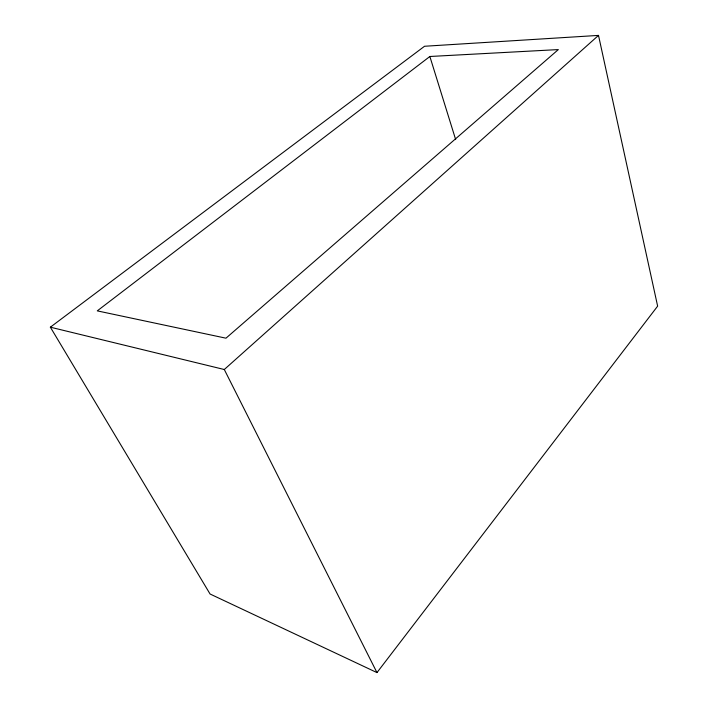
<?xml version="1.0" encoding="UTF-8"?>
<svg xmlns="http://www.w3.org/2000/svg" width="708" height="708" viewBox="0 0 708 708"><rect width="100%" height="100%" fill="white"/><g stroke="black" fill="none" stroke-linecap="round" stroke-linejoin="round"><path stroke-width="1.06" d="M376.966 672.6L657.635 306.148L598.508 35.4L424.534 46.259L50.365 327.185L210.064 594.003L376.966 672.6L224.294 369.514L50.365 327.185M224.294 369.514L598.508 35.4M429.862 56.49L97.27 310.874L225.967 338.185L558.346 49.578L429.862 56.49L455.669 139.609"/></g></svg>
